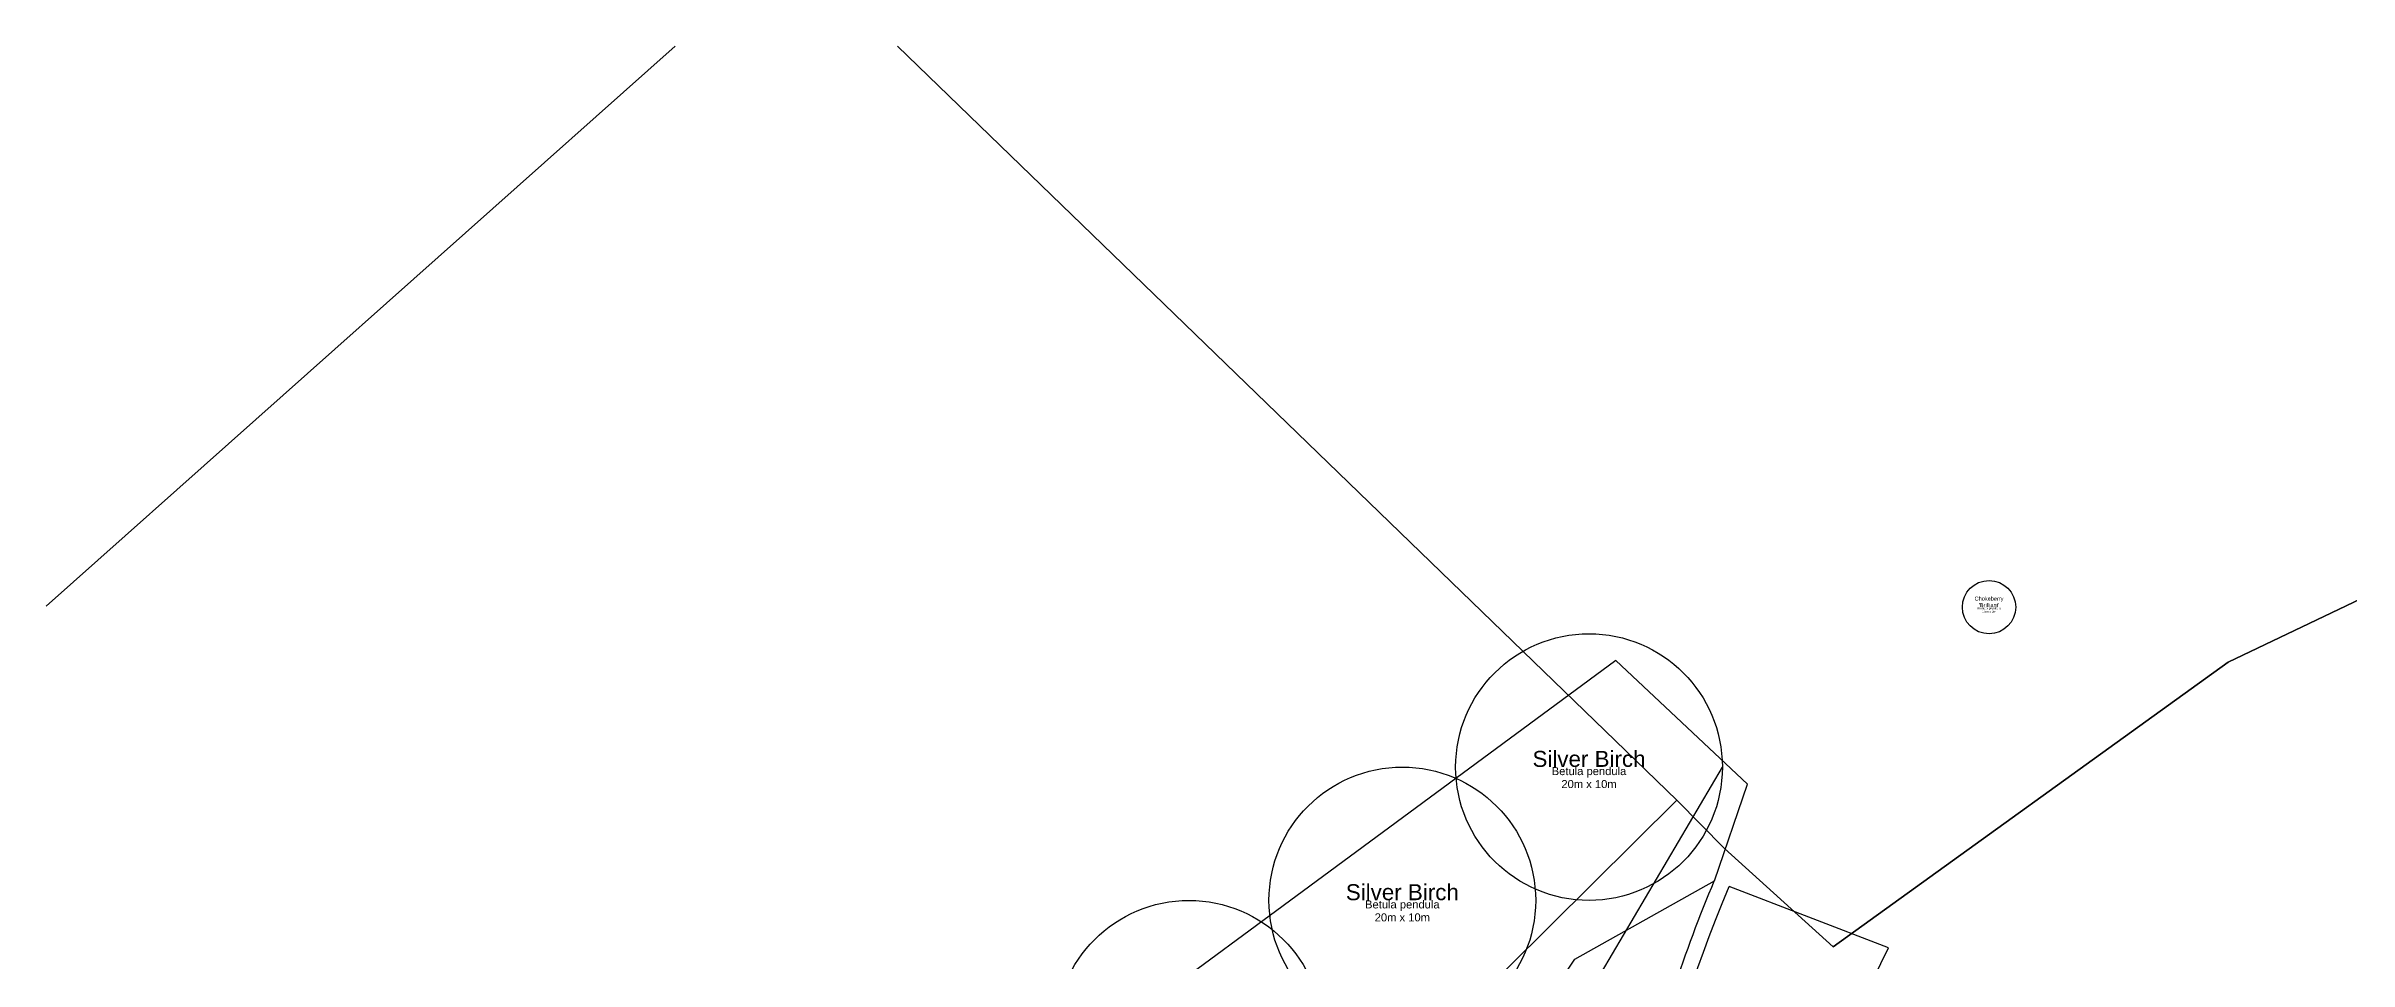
# Model space of a CAD drawing. Header units: metres. Extents: x 0 to 134, y 7 to 109.
# Drawn here: x 0.1 to 86.5, y 74.7 to 109 of the extents above; entities that cross this region are included whole.
import ezdxf

# ---------------------------------------------------------------- set-up
doc = ezdxf.new("R2010")
doc.units = ezdxf.units.M
for name, color, linetype, lineweight, true_color in [('Areas', 2, 'Continuous', 25, 0xffff00), ('Plant - Shrub', 3, 'Continuous', 25, 0x00ff00), ('Plant - Tree', 3, 'Continuous', 25, 0x00ff00), ('Plant label', 30, 'Continuous', 25, 0xff7f00)]:
    doc.layers.add(name, color=color, linetype=linetype, lineweight=lineweight, true_color=true_color)
for name, color, linetype, true_color in [('Borders', 6, 'Continuous', 0xff00ff), ('Boundary', 5, 'Continuous', 0x0000ff), ('Buildings', 30, 'Continuous', 0xff7f00), ('Forest Garden', 96, 'Continuous', 0x008000)]:
    doc.layers.add(name, color=color, linetype=linetype, true_color=true_color)
doc.styles.add('textstyle108', font='')
doc.styles.add('textstyle109', font='')
doc.styles.add('textstyle97', font='')
doc.styles.add('textstyle98', font='')
doc.styles.get('textstyle108').set_extended_font_data('Arial')
doc.styles.get('textstyle109').set_extended_font_data('Arial')
doc.styles.get('textstyle97').set_extended_font_data('Arial')
doc.styles.get('textstyle98').set_extended_font_data('Arial')

# ---------------------------------------------------------------- blocks, each defined once
blk = doc.blocks.new("Shrub - Aronia x prunifolia 'Brilliant'")
at = {"layer": 'Plant - Tree'}
blk.add_circle((0, 0), 1, dxfattribs=at)
at = {"layer": 'Plant - Shrub', "insert": (0, 0), "char_height": 0.15, "attachment_point": 8, "line_spacing_factor": 0.971628, "style": 'textstyle98'}
blk.add_mtext("\\c32767;Chokeberry \\P'Brilliant'", dxfattribs=at)
at = {"layer": 'Plant label', "insert": (0, 0), "char_height": 0.08, "attachment_point": 2, "line_spacing_factor": 0.971628, "style": 'textstyle97'}
blk.add_mtext('\\c32767;Aronia x prunifolia\\P1.5m x 2m', dxfattribs=at)
blk = doc.blocks.new('Tree - Betula pendula')
at = {"layer": 'Plant - Tree'}
blk.add_circle((0, 0), 5, dxfattribs=at)
at = {"layer": 'Plant - Tree', "insert": (0, 0), "char_height": 0.6, "attachment_point": 8, "line_spacing_factor": 0.971628, "style": 'textstyle109'}
blk.add_mtext('\\c32767;Silver Birch', dxfattribs=at)
at = {"layer": 'Plant label', "insert": (0, 0), "char_height": 0.3, "attachment_point": 2, "line_spacing_factor": 0.971628, "style": 'textstyle108'}
blk.add_mtext('\\c32767;Betula pendula\\P20m x 10m', dxfattribs=at)

msp = doc.modelspace()

# ---------------------------------------------------------------- linework, layer by layer
at = {"layer": 'Areas', "flags": 128}
msp.add_lwpolyline([(51.433, 65.718), (57.472, 74.793), (62.701, 77.735), (63.941, 81.363), (59, 86), (29.821, 64.474), (47, 43), (55.661, 51.221), (56.338, 55.872)], close=True, dxfattribs=at)
at = {"layer": 'Borders'}
for p, q in [((69.233, 75.218), (63.261, 77.519)), ((65.62, 67.857), (69.233, 75.218))]:
    msp.add_line(p, q, dxfattribs=at)
at = {"layer": 'Boundary'}
for p, q in [((0.144, 88.037), (23.737, 109.044)), ((32.074, 109.044), (61.292, 80.763)), ((89.364, 89.474), (81.966, 85.931)), ((81.966, 85.931), (89.364, 89.474)), ((81.966, 85.931), (67.149, 75.261)), ((67.149, 75.261), (81.966, 85.931)), ((61.292, 80.763), (33.658, 53.336)), ((63.084, 78.95), (61.292, 80.763)), ((61.292, 80.763), (63.084, 78.95)), ((67.149, 75.261), (63.084, 78.95)), ((63.084, 78.95), (67.149, 75.261))]:
    msp.add_line(p, q, dxfattribs=at)
at = {"layer": 'Buildings'}
msp.add_line((0.144, 88.037), (23.737, 109.044), dxfattribs=at)
at = {"layer": 'Forest Garden', "flags": 128}
msp.add_lwpolyline([(56.549, 48.491, 0.036783), (58.016, 51.757, 0.037831), (58.953, 55.105, 0.01628), (59.222, 56.723, 0.01409), (59.42, 58.619, 0.008185), (59.497, 59.904, 0.004632), (59.574, 62.203, -0.004102), (59.662, 64.888, -0.008719), (59.737, 66.166, -0.014672), (59.955, 68.229, -0.015742), (60.275, 70.141, -0.028011), (61.188, 73.663, -0.023214), (62.709, 77.754)], format="xyb", dxfattribs=at)
at = {"layer": 'Forest Garden'}
msp.add_open_spline([(57.077, 48.206), (59.906, 53.439), (60.231, 62.342), (60.329, 70.629), (63.261, 77.519)], degree=3, dxfattribs=at)
at = {"layer": 'Plant - Shrub'}
msp.add_line((43, 48), (63, 82), dxfattribs=at)

# ---------------------------------------------------------------- block references
at = {"layer": 'Areas'}
msp.add_blockref("Shrub - Aronia x prunifolia 'Brilliant'", (73, 88), dxfattribs=at)
at = {"layer": 'Plant - Tree'}
for p in [(58, 82), (51, 77), (43, 72)]:
    msp.add_blockref('Tree - Betula pendula', p, dxfattribs=at)

doc.saveas('drawing.dxf')
